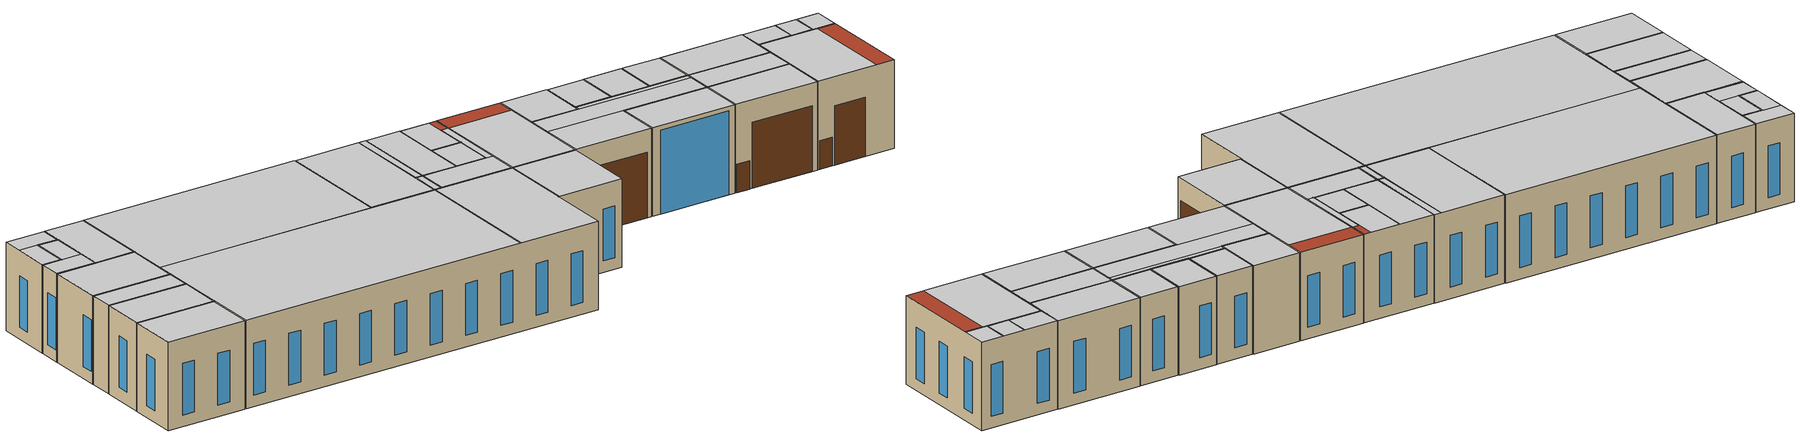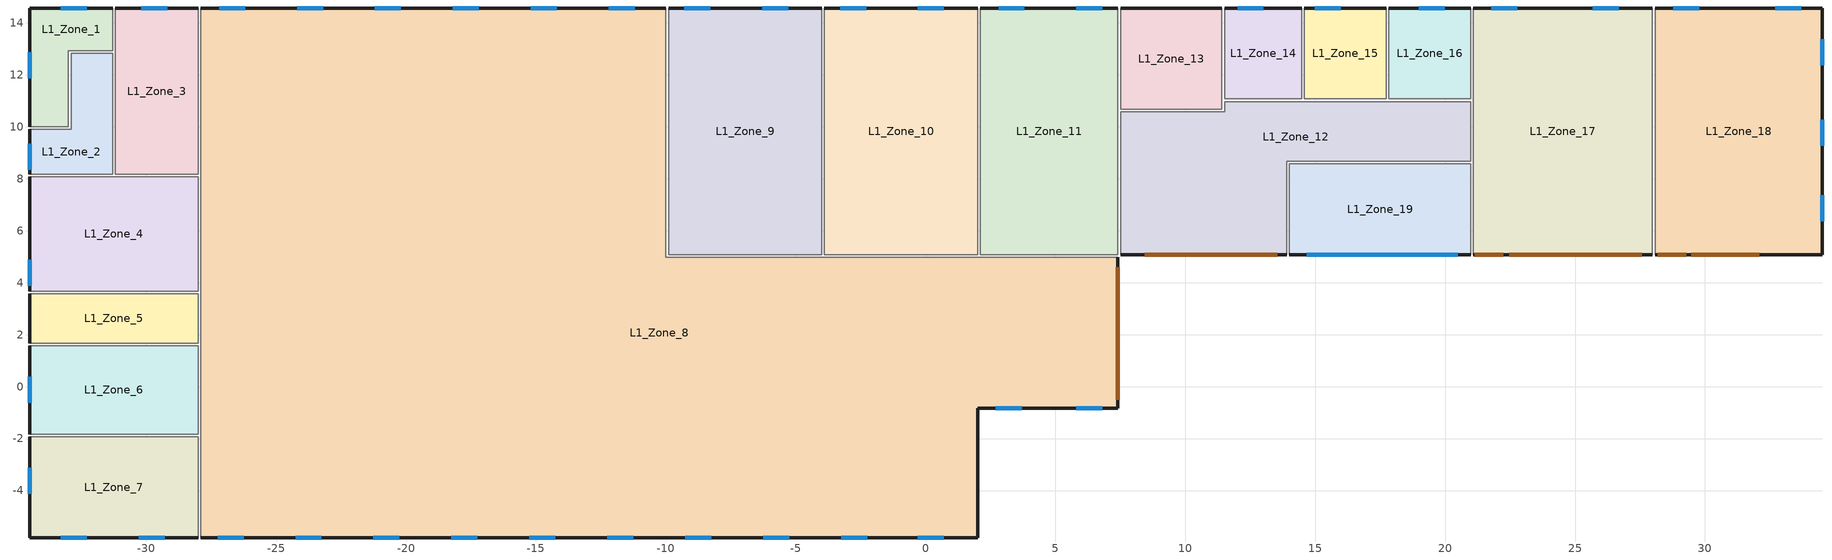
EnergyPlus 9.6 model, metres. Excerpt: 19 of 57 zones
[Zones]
L1_Zone_1
 floor ground (Exterior Floor): -32.99,12.93 -32.99,10 -34.49,10 -34.49,12.93 z0; -31.29,14.57 -31.29,12.93 -34.49,12.93 -34.49,14.57 z0
 wall outside (BIM2BEM_nonres_ext_wall): -31.29,14.57 -34.49,14.57 -34.49,10 z0:6.85
 wall to L1_Zone_2 (BIM2BEM_Interior_Wall): -34.49,10 -32.99,10 -32.99,12.83 / -32.89,12.93 -31.29,12.93 z0:6.85
 wall adiabatic (BIM2BEM_Interior_Wall): -32.99,12.83 -32.99,12.93 -32.89,12.93 z0:6.85
 wall to L1_Zone_3 (BIM2BEM_Interior_Wall): -31.29,12.93 -31.29,14.57 z0:6.85
 window (BIM2BEM_IFC_Window_Construction): -34.49,12.87 -34.49,11.87 / -32.29,14.57 -33.29,14.57 z0.9:4.9
 ceiling to L2_Zone_20 (BIM2BEM_int_slab_ceiling): -34.49,12.93 -34.49,10 -32.99,10 -32.99,12.93 z6.85; -34.49,14.57 -34.49,12.93 -31.29,12.93 -31.29,14.57 z6.85
L1_Zone_2
 floor ground (Exterior Floor): -31.29,9.9 -31.29,8.17 -34.49,8.17 -34.49,9.9 z0; -31.29,12.83 -31.29,9.9 -32.89,9.9 -32.89,12.83 z0
 wall outside (BIM2BEM_nonres_ext_wall): -34.49,9.9 -34.49,8.17 z0:6.85
 wall to L1_Zone_4 (BIM2BEM_Interior_Wall): -34.49,8.17 -31.29,8.17 z0:6.85
 wall to L1_Zone_3 (BIM2BEM_Interior_Wall): -31.29,8.17 -31.29,12.83 z0:6.85
 wall adiabatic (BIM2BEM_Interior_Wall): -32.89,10 -32.89,9.9 -32.99,9.9 z0:6.85
 window (BIM2BEM_IFC_Window_Construction): -34.49,9.35 -34.49,8.35 z0.9:4.9
 ceiling to L2_Zone_20 (BIM2BEM_int_slab_ceiling): -34.49,9.9 -34.49,8.18 -31.29,8.18 -31.29,9.9 z6.85; -32.89,12.83 -32.89,9.9 -31.29,9.9 -31.29,12.83 z6.85
 ceiling adiabatic (Interior Ceiling): -34.49,8.18 -34.49,8.17 -31.29,8.17 -31.29,8.18 z6.85
L1_Zone_3
 floor ground (Exterior Floor): -27.99,14.57 -27.99,8.17 -31.19,8.17 -31.19,14.57 z0
 wall outside (BIM2BEM_nonres_ext_wall): -27.99,14.57 -31.19,14.57 z0:6.85
 wall adiabatic (BIM2BEM_Interior_Wall): -31.19,12.93 -31.19,12.83 z0:6.85
 wall to L1_Zone_4 (BIM2BEM_Interior_Wall): -31.19,8.17 -27.99,8.17 z0:6.85
 wall to L1_Zone_8 (BIM2BEM_Interior_Wall): -27.99,8.17 -27.99,14.57 z0:6.85
 window (BIM2BEM_IFC_Window_Construction): -29.19,14.57 -30.19,14.57 z0.9:4.9
 ceiling to L2_Zone_21 (BIM2BEM_int_slab_ceiling): -31.19,14.57 -31.19,8.17 -27.99,8.17 -27.99,14.57 z6.85
L1_Zone_4
 floor ground (Exterior Floor): -27.99,8.07 -27.99,3.67 -34.49,3.67 -34.49,8.07 z0
 wall outside (BIM2BEM_nonres_ext_wall): -34.49,8.07 -34.49,3.67 z0:6.85
 wall to L1_Zone_5 (BIM2BEM_Interior_Wall): -34.49,3.67 -27.99,3.67 z0:6.85
 wall to L1_Zone_8 (BIM2BEM_Interior_Wall): -27.99,3.67 -27.99,8.07 z0:6.85
 wall adiabatic (BIM2BEM_Interior_Wall): -31.19,8.07 -31.29,8.07 z0:6.85
 window (BIM2BEM_IFC_Window_Construction): -34.49,4.87 -34.49,3.87 z0.9:4.9
 ceiling to L2_Zone_21 (BIM2BEM_int_slab_ceiling): -34.49,8.07 -34.49,3.67 -27.99,3.67 -27.99,8.07 z6.85
L1_Zone_5
 floor ground (Exterior Floor): -27.99,3.57 -27.99,1.67 -34.49,1.67 -34.49,3.57 z0
 wall outside (BIM2BEM_nonres_ext_wall): -34.49,3.57 -34.49,1.67 z0:6.85
 wall to L1_Zone_6 (BIM2BEM_Interior_Wall): -34.49,1.67 -27.99,1.67 z0:6.85
 wall to L1_Zone_8 (BIM2BEM_Interior_Wall): -27.99,1.67 -27.99,3.57 z0:6.85
 ceiling to L2_Zone_21 (BIM2BEM_int_slab_ceiling): -34.49,3.57 -34.49,1.67 -27.99,1.67 -27.99,3.57 z6.85
L1_Zone_6
 floor ground (Exterior Floor): -27.99,1.57 -27.99,-1.83 -34.49,-1.83 -34.49,1.57 z0
 wall outside (BIM2BEM_nonres_ext_wall): -34.49,1.57 -34.49,-1.83 z0:6.85
 wall to L1_Zone_7 (BIM2BEM_Interior_Wall): -34.49,-1.83 -27.99,-1.83 z0:6.85
 wall to L1_Zone_8 (BIM2BEM_Interior_Wall): -27.99,-1.83 -27.99,1.57 z0:6.85
 window (BIM2BEM_IFC_Window_Construction): -34.49,0.37 -34.49,-0.63 z1:5
 ceiling to L2_Zone_21 (BIM2BEM_int_slab_ceiling): -34.49,1.57 -34.49,-1.83 -27.99,-1.83 -27.99,1.57 z6.85
L1_Zone_7
 floor ground (Exterior Floor): -27.99,-1.93 -27.99,-5.83 -34.49,-5.83 -34.49,-1.93 z0
 wall outside (BIM2BEM_nonres_ext_wall): -34.49,-1.93 -34.49,-5.83 -27.99,-5.83 z0:6.85
 wall to L1_Zone_8 (BIM2BEM_Interior_Wall): -27.99,-5.83 -27.99,-1.93 z0:6.85
 window (BIM2BEM_IFC_Window_Construction): -34.49,-3.13 -34.49,-4.13 / -33.29,-5.83 -32.29,-5.83 / -30.29,-5.83 -29.29,-5.83 z0.9:4.9
 ceiling to L2_Zone_21 (BIM2BEM_int_slab_ceiling): -34.49,-1.93 -34.49,-5.83 -27.99,-5.83 -27.99,-1.93 z6.85
L1_Zone_8
 floor ground (Exterior Floor): -9.99,14.57 -9.99,4.97 -27.89,4.97 -27.89,14.57 z0; 2.01,-0.83 2.01,-5.83 -27.89,-5.83 -27.89,-0.83 z0; 7.41,4.97 7.41,-0.83 -27.89,-0.83 -27.89,4.97 z0
 wall outside (BIM2BEM_nonres_ext_wall): -9.99,14.57 -27.89,14.57 / -27.89,-5.83 2.01,-5.83 2.01,-0.83 7.41,-0.83 7.41,4.97 z0:6.85
 wall adiabatic (BIM2BEM_Interior_Wall): -27.89,8.17 -27.89,8.12 -27.89,8.07 / -27.89,3.67 -27.89,3.62 -27.89,3.57 / -27.89,1.67 -27.89,1.62 -27.89,1.57 / -27.89,-1.83 -27.89,-1.88 -27.89,-1.93 / 2.11,4.97 2.06,4.97 2.01,4.97 / -3.89,4.97 -3.94,4.97 -3.99,4.97 / -9.89,4.97 -9.99,4.97 -9.99,5.07 z0:6.85
 wall to L1_Zone_11 (BIM2BEM_Interior_Wall): 7.41,4.97 2.11,4.97 z0:6.85
 wall to L1_Zone_10 (BIM2BEM_Interior_Wall): 2.01,4.97 -3.89,4.97 z0:6.85
 wall to L1_Zone_9 (BIM2BEM_Interior_Wall): -3.99,4.97 -9.89,4.97 / -9.99,5.07 -9.99,14.57 z0:6.85
 window (BIM2BEM_IFC_Window_Construction): -27.25,-5.83 -26.25,-5.83 / -24.25,-5.83 -23.25,-5.83 / -21.25,-5.83 -20.25,-5.83 / -18.25,-5.83 -17.25,-5.83 / -15.25,-5.83 -14.25,-5.83 / -12.25,-5.83 -11.25,-5.83 / -9.25,-5.83 -8.25,-5.83 / -6.25,-5.83 -5.25,-5.83 / -3.25,-5.83 -2.25,-5.83 / -0.29,-5.83 0.71,-5.83 / 2.71,-0.83 3.71,-0.83 / 5.81,-0.83 6.81,-0.83 / -11.19,14.57 -12.19,14.57 / -14.19,14.57 -15.19,14.57 / -17.19,14.57 -18.19,14.57 / -20.19,14.57 -21.19,14.57 / -23.19,14.57 -24.19,14.57 / -26.19,14.57 -27.19,14.57 z0.9:4.9
 door (BIM2BEM_IFCIntent_Door): 7.41,-0.51 7.41,4.59 z0:5.1
 ceiling to L2_Zone_21 (BIM2BEM_int_slab_ceiling): -27.89,14.57 -27.89,4.97 -9.99,4.97 -9.99,14.57 z6.85; -27.89,4.97 -27.89,-5.83 -4.59,-5.83 -4.59,4.97 z6.85
 ceiling to L2_Zone_25 (BIM2BEM_int_slab_ceiling): -4.49,4.97 -4.49,-5.83 2.01,-5.83 2.01,4.97 z6.85
 ceiling to L2_Zone_28 (BIM2BEM_int_slab_ceiling): 2.11,4.97 2.11,-0.83 7.41,-0.83 7.41,4.97 z6.85
 ceiling adiabatic (Interior Ceiling): -4.59,4.97 -4.59,-5.83 -4.49,-5.83 -4.49,4.97 z6.85; 2.01,4.97 2.01,-0.83 2.11,-0.83 2.11,4.97 z6.85
L1_Zone_9
 floor ground (Exterior Floor): -3.99,14.57 -3.99,5.07 -9.89,5.07 -9.89,14.57 z0
 wall outside (BIM2BEM_nonres_ext_wall): -3.99,14.57 -9.89,14.57 z0:6.85
 wall to L1_Zone_10 (BIM2BEM_Interior_Wall): -3.99,5.07 -3.99,14.57 z0:6.85
 window (BIM2BEM_IFC_Window_Construction): -5.29,14.57 -6.29,14.57 / -8.29,14.57 -9.29,14.57 z0.9:4.9
 ceiling to L2_Zone_21 (BIM2BEM_int_slab_ceiling): -9.89,14.57 -9.89,5.07 -4.59,5.07 -4.59,14.57 z6.85
 ceiling to L2_Zone_27 (BIM2BEM_int_slab_ceiling): -4.49,7.38 -4.49,5.07 -3.99,5.07 -3.99,7.38 z6.85
 ceiling to L2_Zone_22 (BIM2BEM_int_slab_ceiling): -4.49,14.57 -4.49,7.48 -3.99,7.48 -3.99,14.57 z6.85
 ceiling adiabatic (Interior Ceiling): -4.59,7.38 -4.59,5.07 -4.49,5.07 -4.49,7.38 z6.85; -4.59,14.57 -4.59,7.48 -4.49,7.48 -4.49,14.57 z6.85; -4.59,7.48 -4.59,7.38 -3.99,7.38 -3.99,7.48 z6.85
L1_Zone_10
 floor ground (Exterior Floor): 2.01,14.57 2.01,5.07 -3.89,5.07 -3.89,14.57 z0
 wall outside (BIM2BEM_nonres_ext_wall): 2.01,14.57 -3.89,14.57 z0:6.85
 wall to L1_Zone_11 (BIM2BEM_Interior_Wall): 2.01,5.07 2.01,14.57 z0:6.85
 window (BIM2BEM_IFC_Window_Construction): 0.71,14.57 -0.29,14.57 / -2.29,14.57 -3.29,14.57 z0.9:4.9
 ceiling to L2_Zone_27 (BIM2BEM_int_slab_ceiling): -3.89,7.38 -3.89,5.07 2.01,5.07 2.01,7.38 z6.85; 1.51,13.08 1.51,7.38 2.01,7.38 2.01,13.08 z6.85
 ceiling to L2_Zone_22 (BIM2BEM_int_slab_ceiling): -3.89,14.57 -3.89,7.48 -1.09,7.48 -1.09,14.57 z6.85
 ceiling to L2_Zone_24 (BIM2BEM_int_slab_ceiling): -0.99,10.58 -0.99,7.48 1.41,7.48 1.41,10.58 z6.85
 ceiling to L2_Zone_23 (BIM2BEM_int_slab_ceiling): -0.99,14.57 -0.99,10.68 1.41,10.68 1.41,14.57 z6.85
 ceiling adiabatic (Interior Ceiling): -3.89,7.48 -3.89,7.38 1.51,7.38 1.51,7.48 z6.85; -1.09,10.58 -1.09,7.48 -0.99,7.48 -0.99,10.58 z6.85; -1.09,14.57 -1.09,10.68 -0.99,10.68 -0.99,14.57 z6.85; -1.09,10.68 -1.09,10.58 1.51,10.58 1.51,10.68 z6.85; 1.41,10.58 1.41,7.48 1.51,7.48 1.51,10.58 z6.85; 1.41,13.08 1.41,10.68 1.51,10.68 1.51,13.08 z6.85
 roof outside (BIM2BEM_nonres_roof): 1.41,14.57 1.41,13.08 2.01,13.08 2.01,14.57 z6.85
L1_Zone_11
 floor ground (Exterior Floor): 7.41,14.57 7.41,5.07 2.11,5.07 2.11,14.57 z0
 wall outside (BIM2BEM_nonres_ext_wall): 7.41,14.57 2.11,14.57 z0:6.85
 wall to L1_Zone_12 (BIM2BEM_Interior_Wall): 7.41,5.07 7.41,10.57 z0:6.85
 wall adiabatic (BIM2BEM_Interior_Wall): 7.41,10.57 7.41,10.67 z0:6.85
 wall to L1_Zone_13 (BIM2BEM_Interior_Wall): 7.41,10.67 7.41,14.57 z0:6.85
 window (BIM2BEM_IFC_Window_Construction): 6.81,14.57 5.81,14.57 / 3.81,14.57 2.81,14.57 z0.9:4.9
 ceiling to L2_Zone_27 (BIM2BEM_int_slab_ceiling): 2.11,13.08 2.11,5.07 7.41,5.07 7.41,13.08 z6.85
 roof outside (BIM2BEM_nonres_roof): 2.11,14.57 2.11,13.08 7.41,13.08 7.41,14.57 z6.85
L1_Zone_19
 floor ground (Exterior Floor): 20.98,8.57 20.98,5.07 14,5.07 14,8.57 z0
 wall outside (BIM2BEM_nonres_ext_wall): 14,5.07 20.98,5.07 z0:6.85
 wall to L1_Zone_17 (BIM2BEM_Interior_Wall): 20.98,5.07 20.98,8.57 z0:6.85
 wall to L1_Zone_12 (BIM2BEM_Interior_Wall): 20.98,8.57 14,8.57 14,5.07 z0:6.85
 window (BIM2BEM_IFC_Window_Construction): 14.68,5.07 20.48,5.07 z0:6.5
 ceiling to L2_Zone_42 (BIM2BEM_int_slab_ceiling): 14,8.57 14,5.07 20.98,5.07 20.98,8.57 z6.85
L1_Zone_13
 floor ground (Exterior Floor): 11.41,14.57 11.41,10.67 7.51,10.67 7.51,14.57 z0
 wall outside (BIM2BEM_nonres_ext_wall): 11.41,14.57 7.51,14.57 z0:6.85
 wall to L1_Zone_12 (BIM2BEM_Interior_Wall): 7.51,10.67 11.41,10.67 11.41,10.97 z0:6.85
 wall adiabatic (BIM2BEM_Interior_Wall): 11.41,10.97 11.41,11.07 z0:6.85
 wall to L1_Zone_14 (BIM2BEM_Interior_Wall): 11.41,11.07 11.41,14.57 z0:6.85
 ceiling to L2_Zone_31 (BIM2BEM_int_slab_ceiling): 7.51,14.57 7.51,10.68 11.41,10.68 11.41,14.57 z6.85
 ceiling adiabatic (Interior Ceiling): 7.51,10.68 7.51,10.67 11.41,10.67 11.41,10.68 z6.85
L1_Zone_14
 floor ground (Exterior Floor): 14.48,14.57 14.48,11.07 11.51,11.07 11.51,14.57 z0
 wall outside (BIM2BEM_nonres_ext_wall): 14.48,14.57 11.51,14.57 z0:6.85
 wall to L1_Zone_12 (BIM2BEM_Interior_Wall): 11.51,11.07 14.48,11.07 z0:6.85
 wall to L1_Zone_15 (BIM2BEM_Interior_Wall): 14.48,11.07 14.48,14.57 z0:6.85
 window (BIM2BEM_IFC_Window_Construction): 13.01,14.57 12.01,14.57 z0.9:4.9
 ceiling to L2_Zone_32 (BIM2BEM_int_slab_ceiling): 11.51,14.57 11.51,11.08 14.48,11.08 14.48,14.57 z6.85
 ceiling adiabatic (Interior Ceiling): 11.51,11.08 11.51,11.07 14.48,11.07 14.48,11.08 z6.85
L1_Zone_15
 floor ground (Exterior Floor): 17.73,14.57 17.73,11.07 14.58,11.07 14.58,14.57 z0
 wall outside (BIM2BEM_nonres_ext_wall): 17.73,14.57 14.58,14.57 z0:6.85
 wall to L1_Zone_12 (BIM2BEM_Interior_Wall): 14.58,11.07 17.73,11.07 z0:6.85
 wall to L1_Zone_16 (BIM2BEM_Interior_Wall): 17.73,11.07 17.73,14.57 z0:6.85
 window (BIM2BEM_IFC_Window_Construction): 15.98,14.57 14.98,14.57 z0.9:4.9
 ceiling to L2_Zone_34 (BIM2BEM_int_slab_ceiling): 14.61,14.57 14.61,11.08 17.73,11.08 17.73,14.57 z6.85
 ceiling adiabatic (Interior Ceiling): 14.58,14.57 14.58,11.08 14.61,11.08 14.61,14.57 z6.85; 14.58,11.08 14.58,11.07 17.73,11.07 17.73,11.08 z6.85
L1_Zone_16
 floor ground (Exterior Floor): 20.98,14.57 20.98,11.07 17.83,11.07 17.83,14.57 z0
 wall outside (BIM2BEM_nonres_ext_wall): 20.98,14.57 17.83,14.57 z0:6.85
 wall to L1_Zone_12 (BIM2BEM_Interior_Wall): 17.83,11.07 20.98,11.07 z0:6.85
 wall to L1_Zone_17 (BIM2BEM_Interior_Wall): 20.98,11.07 20.98,14.57 z0:6.85
 window (BIM2BEM_IFC_Window_Construction): 19.98,14.57 18.98,14.57 z0.9:4.9
 ceiling to L2_Zone_35 (BIM2BEM_int_slab_ceiling): 17.86,14.57 17.86,11.08 20.98,11.08 20.98,14.57 z6.85
 ceiling adiabatic (Interior Ceiling): 17.83,14.57 17.83,11.08 17.86,11.08 17.86,14.57 z6.85; 17.83,11.08 17.83,11.07 20.98,11.07 20.98,11.08 z6.85
L1_Zone_17
 floor ground (Exterior Floor): 27.98,14.57 27.98,5.07 21.08,5.07 21.08,14.57 z0
 wall outside (BIM2BEM_nonres_ext_wall): 27.98,14.57 21.08,14.57 / 21.08,5.07 27.98,5.07 z0:6.85
 wall adiabatic (BIM2BEM_Interior_Wall): 21.08,8.67 21.08,8.57 / 21.08,11.07 21.08,10.97 z0:6.85
 wall to L1_Zone_12 (BIM2BEM_Interior_Wall): 21.08,10.97 21.08,8.67 z0:6.85
 wall to L1_Zone_18 (BIM2BEM_Interior_Wall): 27.98,5.07 27.98,14.57 z0:6.85
 window (BIM2BEM_IFC_Window_Construction): 26.68,14.57 25.68,14.57 / 22.78,14.57 21.78,14.57 z0.9:4.9
 door (BIM2BEM_IFCIntent_Door): 21.14,5.07 22.24,5.07 z0:2.2; 22.46,5.07 27.56,5.07 z0:5.1
 ceiling to L2_Zone_30 (BIM2BEM_int_slab_ceiling): 21.08,10.98 21.08,8.67 27.98,8.67 27.98,10.98 z6.85
 ceiling to L2_Zone_26 (BIM2BEM_int_slab_ceiling): 21.11,8.57 21.11,5.07 27.98,5.07 27.98,8.57 z6.85
 ceiling to L2_Zone_36 (BIM2BEM_int_slab_ceiling): 21.11,14.57 21.11,11.08 27.98,11.08 27.98,14.57 z6.85
 ceiling adiabatic (Interior Ceiling): 21.08,8.57 21.08,5.07 21.11,5.07 21.11,8.57 z6.85; 21.08,14.57 21.08,11.08 21.11,11.08 21.11,14.57 z6.85; 21.08,8.67 21.08,8.57 27.98,8.57 27.98,8.67 z6.85; 21.08,11.08 21.08,10.98 27.98,10.98 27.98,11.08 z6.85
L1_Zone_18
 floor ground (Exterior Floor): 34.51,14.57 34.51,5.07 28.08,5.07 28.08,14.57 z0
 wall outside (BIM2BEM_nonres_ext_wall): 28.08,5.07 34.51,5.07 34.51,14.57 28.08,14.57 z0:6.85
 window (BIM2BEM_IFC_Window_Construction): 34.51,6.37 34.51,7.37 / 34.51,9.27 34.51,10.27 / 34.51,12.37 34.51,13.37 / 33.71,14.57 32.71,14.57 / 29.78,14.57 28.78,14.57 z0.9:4.9
 door (BIM2BEM_IFCIntent_Door): 28.18,5.07 29.28,5.07 z0:2.2; 29.48,5.07 32.08,5.07 z0:4.6
 ceiling to L2_Zone_40 (BIM2BEM_int_slab_ceiling): 28.1,12.46 28.1,5.07 33,5.07 33,12.46 z6.85
 ceiling to L2_Zone_37 (BIM2BEM_int_slab_ceiling): 28.1,14.57 28.1,12.57 30.8,12.57 30.8,14.57 z6.85
 ceiling to L2_Zone_38 (BIM2BEM_int_slab_ceiling): 30.9,14.57 30.9,12.57 32.6,12.57 32.6,14.57 z6.85
 ceiling to L2_Zone_39 (BIM2BEM_int_slab_ceiling): 32.7,14.57 32.7,12.57 34.51,12.57 34.51,14.57 z6.85
 ceiling adiabatic (Interior Ceiling): 28.08,12.46 28.08,5.07 28.1,5.07 28.1,12.46 z6.85; 28.08,14.57 28.08,12.57 28.1,12.57 28.1,14.57 z6.85; 28.08,12.57 28.08,12.46 34.51,12.46 34.51,12.57 z6.85; 30.8,14.57 30.8,12.57 30.9,12.57 30.9,14.57 z6.85; 32.6,14.57 32.6,12.57 32.7,12.57 32.7,14.57 z6.85
 roof outside (BIM2BEM_nonres_roof): 33,12.46 33,5.07 34.51,5.07 34.51,12.46 z6.85
L1_Zone_12
 floor ground (Exterior Floor): 13.9,8.67 13.9,5.07 7.51,5.07 7.51,8.67 z0; 20.98,10.57 20.98,8.67 7.51,8.67 7.51,10.57 z0; 20.98,10.97 20.98,10.57 11.51,10.57 11.51,10.97 z0
 wall outside (BIM2BEM_nonres_ext_wall): 7.51,5.07 13.9,5.07 z0:6.85
 wall adiabatic (BIM2BEM_Interior_Wall): 13.9,8.57 13.9,8.67 14,8.67 / 17.83,10.97 17.78,10.97 17.73,10.97 / 14.58,10.97 14.53,10.97 14.48,10.97 / 11.51,10.67 11.51,10.57 11.41,10.57 z0:6.85
 door (BIM2BEM_IFCIntent_Door): 8.44,5.07 13.54,5.07 z0:5.1
 ceiling to L2_Zone_30 (BIM2BEM_int_slab_ceiling): 7.51,8.67 7.51,5.07 13.9,5.07 13.9,8.67 z6.85; 7.51,10.57 7.51,8.67 20.98,8.67 20.98,10.57 z6.85; 11.51,10.58 11.51,10.57 20.98,10.57 20.98,10.58 z6.85; 11.51,10.97 11.51,10.58 20.98,10.58 20.98,10.97 z6.85
[Building]
Untitled: North Axis {deg}=0; Terrain=City; Loads Convergence Tolerance Value {W}=0.04; Temperature Convergence Tolerance Value {deltaC}=0.4; Solar Distribution=FullInteriorAndExterior; Maximum Number of Warmup Days=25
[Site:Location]
Las Vegas Mccarran Intl Ap: Latitude {deg}=36.08; Longitude {deg}=-115.15; Time Zone {hr}=-8; Elevation {m}=648
[SizingPeriod:DesignDay] Day of Month=21; Dry-Bulb Temperature Range Modifier Type=DefaultMultipliers; Humidity Condition Type=Wetbulb; Barometric Pressure {Pa}=93779; Rain Indicator=No; Snow Indicator=No; Daylight Saving Time Indicator=No
Name | Month | Day Type | Maximum Dry-Bulb Temperature {C} | Daily Dry-Bulb Temperature Range {deltaC} | Wetbulb or DewPoint at Maximum Dry-Bulb {C} | Wind Speed {m/s} | Wind Direction {deg} | Solar Model Indicator | Sky Clearness | ASHRAE Clear Sky Optical Depth for Beam Irradiance (taub) | ASHRAE Clear Sky Optical Depth for Diffuse Irradiance (taud)
Las Vegas Mccarran Intl Ap Ann Htg 99.6% Condns DB | 12 | WinterDesignDay | -0.8 | 0 | -0.8 | 3 | 240 | ASHRAEClearSky | 0
Las Vegas Mccarran Intl Ap Ann Clg .4% Condns DB=>MWB | 7 | SummerDesignDay | 42.4 | 13 | 20.1 | 4.9 | 230 | ASHRAETau |  | 0.55 | 1.674
[Material]
Name | Roughness | Thickness {m} | Conductivity {W/m-K} | Density {kg/m3} | Specific Heat {J/kg-K} | Thermal Absorptance | Solar Absorptance | Visible Absorptance
I02 50mm insulation board | MediumRough | 0.0508 | 0.03 | 43 | 1210
M11 100mm lightweight concrete | MediumRough | 0.1016 | 0.53 | 1280 | 840
F16 Acoustic tile | MediumSmooth | 0.0191 | 0.06 | 368 | 590
M15 200mm heavyweight concrete | MediumRough | 0.2032 | 1.95 | 2240 | 900
BIM2BEM_F08 Metal surface | Smooth | 0.0008 | 45.28 | 7824 | 500
BIM2BEM_G01 16mm gypsum board | MediumSmooth | 0.0159 | 0.16 | 800 | 1090
BIM2BEM_F08 Metal roof surface | Smooth | 0.0008 | 45.28 | 7824 | 500 | 0.9 | 0.77
BIM2BEM_F07 25mm stucco | Smooth | 0.0254 | 0.72 | 1856 | 840 | 0.9 | 0.7 | 0.7
BIM2BEM_Interior Wall Addi Insul | MediumRough | 2.54001e-08 | 0.04326 | 22.4258 | 836.8 | 0.9 | 0.7 | 0.7
BIM2BEM_Steel Frame/Cavity | MediumRough | 0.0889002 | 0.0841162 | 641.379 | 502.08 | 0.9 | 0.7 | 0.7
BIM2BEM_100mm Normalweight concrete floor | MediumRough | 0.1016 | 2.31 | 2322 | 832
[Material:NoMass] Thermal Absorptance=0.9; Solar Absorptance=0.7
Name | Roughness | Thermal Resistance {m2-K/W} | Visible Absorptance
BIM2BEM_Nonres_Exterior_Wall_Insulation_grd | MediumSmooth | 1.43107 | 0.7
BIM2BEM_Nonres_Roof_Insulation | MediumSmooth | 4.15799 | 0.7
BIM2BEM_CP02 CARPET PAD | VeryRough | 0.21648 | 0.8
BIM2BEM_Opaque Door panel_con | MediumRough | 0.475973 | 0.7
[Material:AirGap]
F05 Ceiling air space resistance: Thermal Resistance {m2-K/W}=0.18
[WindowMaterial:SimpleGlazingSystem]
BIM2BEM_IFC_Window_SimpleGlazing: U-Factor {W/m2-K}=5.5364; Solar Heat Gain Coefficient=0.86; Visible Transmittance=0.9
[Construction]
Exterior Floor: I02 50mm insulation board, M15 200mm heavyweight concrete
Interior Ceiling: M11 100mm lightweight concrete, F05 Ceiling air space resistance, F16 Acoustic tile
BIM2BEM_nonres_ext_wall: BIM2BEM_F08 Metal surface, BIM2BEM_Nonres_Exterior_Wall_Insulation_grd, BIM2BEM_G01 16mm gypsum board
BIM2BEM_nonres_roof: BIM2BEM_F08 Metal roof surface, BIM2BEM_Nonres_Roof_Insulation
BIM2BEM_Interior_Wall: BIM2BEM_F07 25mm stucco, BIM2BEM_G01 16mm gypsum board, BIM2BEM_Interior Wall Addi Insul, BIM2BEM_Steel Frame/Cavity, BIM2BEM_G01 16mm gypsum board
BIM2BEM_int_slab_ceiling: BIM2BEM_CP02 CARPET PAD, BIM2BEM_100mm Normalweight concrete floor
BIM2BEM_IFC_Window_Construction: BIM2BEM_IFC_Window_SimpleGlazing
BIM2BEM_IFCIntent_Door: BIM2BEM_Opaque Door panel_con
[Zone] Multiplier=1
L1_Zone_1; L1_Zone_2; L1_Zone_3; L1_Zone_4; L1_Zone_5; L1_Zone_6; L1_Zone_7; L1_Zone_8; L1_Zone_9; L1_Zone_10; L1_Zone_11; L1_Zone_19; L1_Zone_13; L1_Zone_14; L1_Zone_15; L1_Zone_16; L1_Zone_17; L1_Zone_18; L1_Zone_12
[People] Number of People Schedule=BLDG_OCC_SCH; Number of People Calculation Method=Area/Person; Floor Area per Person {m2/person}=10; Fraction Radiant=0.3; Sensible Heat Fraction=autocalculate; Activity Level Schedule=ZONE3 BULK STORAGE Activity Schedule; Mean Radiant Temperature Calculation Type=ZoneAveraged
Name | Zone or ZoneList or Space or SpaceList
BIM2BEM_L1_Zone_1_People | L1_Zone_1
BIM2BEM_L1_Zone_2_People | L1_Zone_2
BIM2BEM_L1_Zone_3_People | L1_Zone_3
BIM2BEM_L1_Zone_4_People | L1_Zone_4
BIM2BEM_L1_Zone_5_People | L1_Zone_5
BIM2BEM_L1_Zone_6_People | L1_Zone_6
BIM2BEM_L1_Zone_7_People | L1_Zone_7
BIM2BEM_L1_Zone_8_People | L1_Zone_8
BIM2BEM_L1_Zone_9_People | L1_Zone_9
BIM2BEM_L1_Zone_10_People | L1_Zone_10
BIM2BEM_L1_Zone_11_People | L1_Zone_11
BIM2BEM_L1_Zone_19_People | L1_Zone_19
BIM2BEM_L1_Zone_13_People | L1_Zone_13
BIM2BEM_L1_Zone_14_People | L1_Zone_14
BIM2BEM_L1_Zone_15_People | L1_Zone_15
BIM2BEM_L1_Zone_16_People | L1_Zone_16
BIM2BEM_L1_Zone_17_People | L1_Zone_17
BIM2BEM_L1_Zone_18_People | L1_Zone_18
BIM2BEM_L1_Zone_12_People | L1_Zone_12
[Lights] Schedule=ltg_sch_bulk_storage; Design Level Calculation Method=Watts/Area; Watts per Zone Floor Area {W/m2}=18.2986; Return Air Fraction=0; Fraction Radiant=0.42; Fraction Visible=0.18; Fraction Replaceable=1; Return Air Fraction Calculated from Plenum Temperature=No
Name | Zone or ZoneList or Space or SpaceList
BIM2BEM_L1_Zone_1_Lights | L1_Zone_1
BIM2BEM_L1_Zone_2_Lights | L1_Zone_2
BIM2BEM_L1_Zone_3_Lights | L1_Zone_3
BIM2BEM_L1_Zone_4_Lights | L1_Zone_4
BIM2BEM_L1_Zone_5_Lights | L1_Zone_5
BIM2BEM_L1_Zone_6_Lights | L1_Zone_6
BIM2BEM_L1_Zone_7_Lights | L1_Zone_7
BIM2BEM_L1_Zone_8_Lights | L1_Zone_8
BIM2BEM_L1_Zone_9_Lights | L1_Zone_9
BIM2BEM_L1_Zone_10_Lights | L1_Zone_10
BIM2BEM_L1_Zone_11_Lights | L1_Zone_11
BIM2BEM_L1_Zone_19_Lights | L1_Zone_19
BIM2BEM_L1_Zone_13_Lights | L1_Zone_13
BIM2BEM_L1_Zone_14_Lights | L1_Zone_14
BIM2BEM_L1_Zone_15_Lights | L1_Zone_15
BIM2BEM_L1_Zone_16_Lights | L1_Zone_16
BIM2BEM_L1_Zone_17_Lights | L1_Zone_17
BIM2BEM_L1_Zone_18_Lights | L1_Zone_18
BIM2BEM_L1_Zone_12_Lights | L1_Zone_12
[ElectricEquipment] Schedule=Bulk Storage Plug Schedule; Design Level Calculation Method=Watts/Area; Watts per Zone Floor Area {W/m2}=10.7639
Name | Zone or ZoneList or Space or SpaceList
BIM2BEM_L1_Zone_1_Equipment | L1_Zone_1
BIM2BEM_L1_Zone_2_Equipment | L1_Zone_2
BIM2BEM_L1_Zone_3_Equipment | L1_Zone_3
BIM2BEM_L1_Zone_4_Equipment | L1_Zone_4
BIM2BEM_L1_Zone_5_Equipment | L1_Zone_5
BIM2BEM_L1_Zone_6_Equipment | L1_Zone_6
BIM2BEM_L1_Zone_7_Equipment | L1_Zone_7
BIM2BEM_L1_Zone_8_Equipment | L1_Zone_8
BIM2BEM_L1_Zone_9_Equipment | L1_Zone_9
BIM2BEM_L1_Zone_10_Equipment | L1_Zone_10
BIM2BEM_L1_Zone_11_Equipment | L1_Zone_11
BIM2BEM_L1_Zone_19_Equipment | L1_Zone_19
BIM2BEM_L1_Zone_13_Equipment | L1_Zone_13
BIM2BEM_L1_Zone_14_Equipment | L1_Zone_14
BIM2BEM_L1_Zone_15_Equipment | L1_Zone_15
BIM2BEM_L1_Zone_16_Equipment | L1_Zone_16
BIM2BEM_L1_Zone_17_Equipment | L1_Zone_17
BIM2BEM_L1_Zone_18_Equipment | L1_Zone_18
BIM2BEM_L1_Zone_12_Equipment | L1_Zone_12
[ZoneInfiltration:DesignFlowRate] Schedule=Bulk Storage Infil_Base Schedule; Design Flow Rate Calculation Method=Flow/ExteriorWallArea; Flow per Exterior Surface Area {m3/s-m2}=0.00146922; Constant Term Coefficient=0; Temperature Term Coefficient=0; Velocity Term Coefficient=0.224; Velocity Squared Term Coefficient=0
Name | Zone or ZoneList
BIM2BEM_L1_Zone_1_Infiltration | L1_Zone_1
BIM2BEM_L1_Zone_2_Infiltration | L1_Zone_2
BIM2BEM_L1_Zone_3_Infiltration | L1_Zone_3
BIM2BEM_L1_Zone_4_Infiltration | L1_Zone_4
BIM2BEM_L1_Zone_5_Infiltration | L1_Zone_5
BIM2BEM_L1_Zone_6_Infiltration | L1_Zone_6
BIM2BEM_L1_Zone_7_Infiltration | L1_Zone_7
BIM2BEM_L1_Zone_8_Infiltration | L1_Zone_8
BIM2BEM_L1_Zone_9_Infiltration | L1_Zone_9
BIM2BEM_L1_Zone_10_Infiltration | L1_Zone_10
BIM2BEM_L1_Zone_11_Infiltration | L1_Zone_11
BIM2BEM_L1_Zone_19_Infiltration | L1_Zone_19
BIM2BEM_L1_Zone_13_Infiltration | L1_Zone_13
BIM2BEM_L1_Zone_14_Infiltration | L1_Zone_14
BIM2BEM_L1_Zone_15_Infiltration | L1_Zone_15
BIM2BEM_L1_Zone_16_Infiltration | L1_Zone_16
BIM2BEM_L1_Zone_17_Infiltration | L1_Zone_17
BIM2BEM_L1_Zone_18_Infiltration | L1_Zone_18
BIM2BEM_L1_Zone_12_Infiltration | L1_Zone_12
[HVACTemplate:Thermostat]
Constant Setpoint Thermostat: Constant Heating Setpoint {C}=21.1111; Constant Cooling Setpoint {C}=23.3333
[HVACTemplate:Zone:IdealLoadsAirSystem] Template Thermostat=Constant Setpoint Thermostat; Maximum Heating Supply Air Temperature {C}=50; Minimum Cooling Supply Air Temperature {C}=13; Maximum Heating Supply Air Humidity Ratio {kgWater/kgDryAir}=0.0156; Minimum Cooling Supply Air Humidity Ratio {kgWater/kgDryAir}=0.0077; Heating Limit=NoLimit; Cooling Limit=NoLimit; Dehumidification Control Type=ConstantSensibleHeatRatio; Cooling Sensible Heat Ratio=0.7; Dehumidification Setpoint {percent}=60; Humidification Control Type=None; Humidification Setpoint {percent}=30; Outdoor Air Method=Sum; Outdoor Air Flow Rate per Person {m3/s}=0.00259571; Outdoor Air Flow Rate per Zone Floor Area {m3/s-m2}=0.0003048; Demand Controlled Ventilation Type=None; Outdoor Air Economizer Type=NoEconomizer; Heat Recovery Type=None; Sensible Heat Recovery Effectiveness=0.7; Latent Heat Recovery Effectiveness=0.65
L1_Zone_1; L1_Zone_2; L1_Zone_3; L1_Zone_4; L1_Zone_5; L1_Zone_6; L1_Zone_7; L1_Zone_8; L1_Zone_9; L1_Zone_10; L1_Zone_11; L1_Zone_19; L1_Zone_13; L1_Zone_14; L1_Zone_15; L1_Zone_16; L1_Zone_17; L1_Zone_18; L1_Zone_12
[Schedule:Compact]
BLDG_OCC_SCH: Through: 12/31, For: Weekdays Saturday WinterDesignDay, Until: 06:00, 0, Until: 07:00, 0.11, Until: 08:00, 0.21, Until: 12:00, 1, Until: 13:00, 0.53, Until: 17:00, 1, Until: 18:00, 0.32, Until: 24:00, 0, For: SummerDesignDay, Until: 06:00, 1e-09, Until: 07:00, 0.11, Until: 08:00, 0.21, Until: 12:00, 1, Until: 13:00, 0.53, Until: 17:00, 1, Until: 18:00, 0.32, Until: 24:00, 1e-09, For: Sunday Holidays AllOtherDays, Until: 24:00, 0
ltg_sch_bulk_storage: Through: 12/31, For: SummerDesignDay, Until: 24:00, 1, For: WinterDesignDay, Until: 24:00, 0, For: Weekdays, Until: 7:00, 0.04375, Until: 8:00, 0.2625, Until: 9:00, 0.32812, Until: 16:00, 0.37188, Until: 17:00, 0.32812, Until: 18:00, 0.2625, Until: 24:00, 0.04375, For: Saturday, Until: 7:00, 0.04375, Until: 8:00, 0.2625, Until: 9:00, 0.32812, Until: 16:00, 0.37188, Until: 17:00, 0.32812, Until: 18:00, 0.2625, Until: 24:00, 0.04375, For: AllOtherDays, Until: 24:00, 0.04375
Bulk Storage Plug Schedule: Through: 12/31, For: Sunday Holidays, Until: 24:00, 0, For: Weekdays Saturday AllOtherDays, Until: 08:00, 0.25, Until: 12:00, 1, Until: 13:00, 0.25, Until: 17:00, 1, Until: 24:00, 0.25
Bulk Storage Infil_Base Schedule: Through: 12/31, For: Sunday Holidays, Until: 24:00, 0.765, For: SummerDesignDay WinterDesignDay, Until: 24:00, 1, For: Weekdays Saturday AllOtherDays, Until: 08:00, 0.765, Until: 12:00, 1, Until: 13:00, 0.765, Until: 17:00, 1, Until: 24:00, 0.765
ZONE3 BULK STORAGE Activity Schedule: Through: 12/31, For: AllDays, Until: 24:00, 131.85
